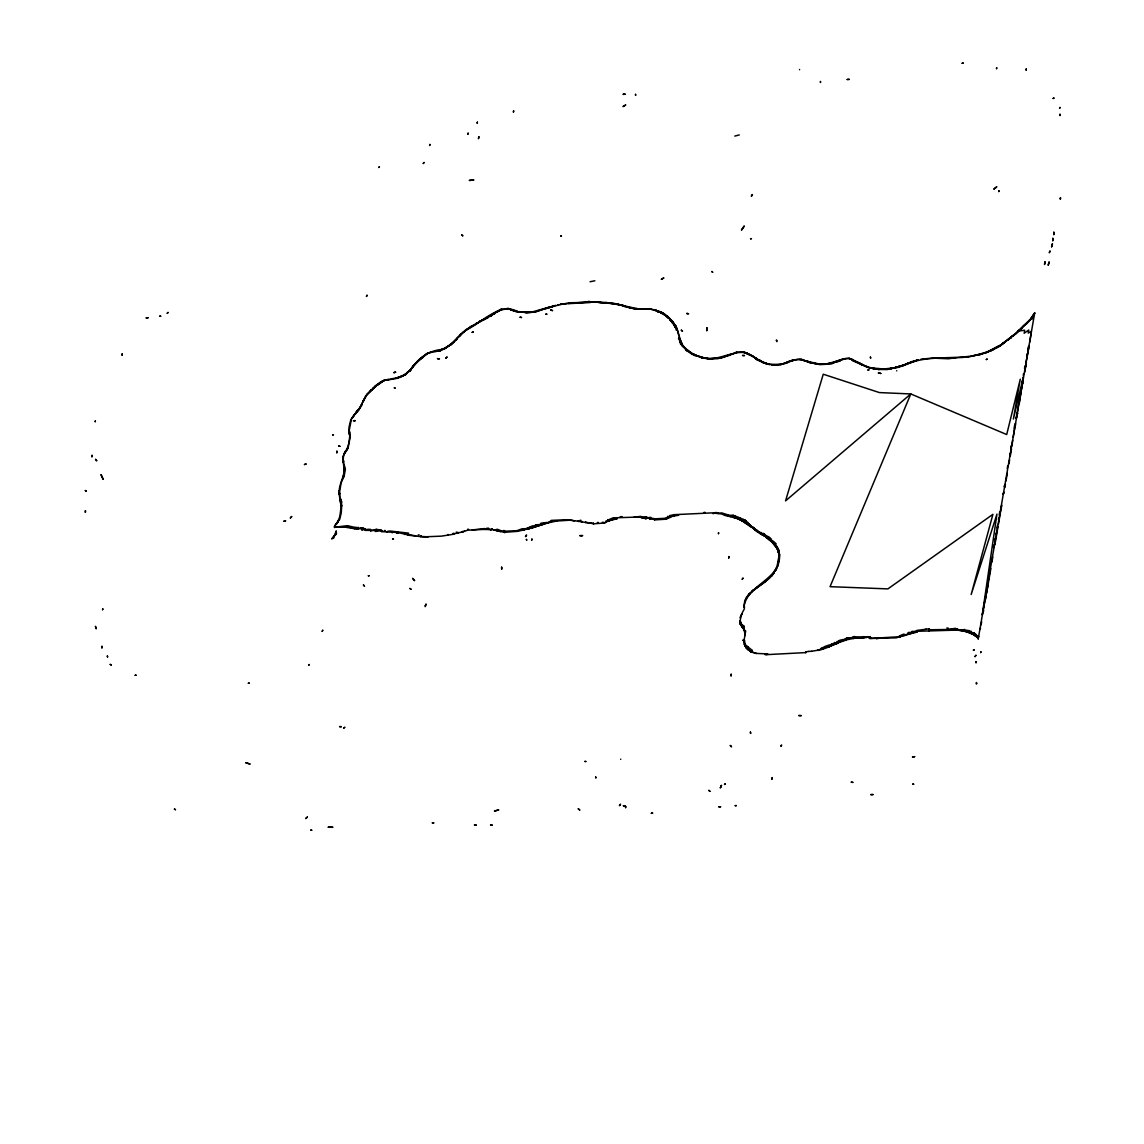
<?xml version="1.0" encoding="UTF-8"?>
<svg xmlns="http://www.w3.org/2000/svg" width="1144" height="1144" viewBox="0 0 1144 1144"><rect width="100%" height="100%" fill="white"/><g stroke="black" fill="none" stroke-linecap="round" stroke-linejoin="round"><path stroke-width="1.5" d="M744.458 632.06L743.686 625.797L741.984 625.21L740.754 622.264L740.583 624.653L739.853 622.536C742.041 608.679 744.758 611.454 744.429 606.62L744.129 606.091C748.176 582.339 785.957 578.95 778.592 549.435L775.961 545.96L775.689 543.5L773.945 542.056L772.443 542.556L764.349 535.292L763.034 535.206L762.533 533.476L756.613 530.959L753.724 527.67L751.365 527.312L738.609 518.389L735.134 517.617L734.949 515.958L733.132 515.286L724.695 515.329L721.635 513.971L711.926 512.898L673.859 514.686L669.755 515.629L669.669 516.559L678.649 515.301M743.757 607.149L744.844 600.428L747.003 596.41M336.422 533.619L336.236 530.845L333.519 538.381L332.704 537.794L331.731 538.981L336.422 533.619L335.478 533.619M339.182 490.762C339.768 481.61 345.788 474.374 344.215 465.079L345.345 469.526L344.115 476.333L341.112 482.797L339.482 492.835L340.24 493.393C339.01 495.895 340.712 506.964 341.198 499.427L340.426 498.827L340.197 500.514M340.397 501.329L339.911 499.842M355.67 413.813L354.726 414.6L360.489 406.606L365.665 396.038L371.471 390.19C375.618 385.328 381.61 379.98 388.617 379.35M370.856 530.659L376.533 529.372L380.409 529.987L380.409 530.816L375.632 531.445L374.588 530.53L364.979 530.301L366.151 530.187M742.613 625.725L744.201 630.473L743.757 629.801M372.315 389.375L373.459 387.759M747.003 597.025L752.566 590.719L764.507 582.41L771.371 575.318L772.086 575.661L775.046 570.398L773.644 573.516L769.168 578.392L748.805 594.136M743.857 640.74L743.857 641.527L745.702 630.916L744.901 631.13L744.229 628.914M343.086 456.685L344.115 470.656L344.573 468.926M741.069 623.78L742.585 627.713L743.543 626.569L741.913 626.755L742.67 625.096L741.269 625.482L742.585 627.713M744.744 632.06L745.03 635.535M765.407 581.652L767.624 579.207M779.007 553.238L778.563 550.235M334.62 527.527L334.348 526.44L337.437 522.636L339.825 516.573L341.799 501.644L341.012 501.043M412.655 366.752L411.082 369.569L407.536 372.386L410.124 370.642L412.655 366.752C419.662 357.214 429.615 350.565 441.455 349.521C452.552 346.089 458.086 334.491 467.481 329.358C482.711 321.779 500.714 301.401 518.418 312.055L533.161 311.683L553.682 305.92M770.084 577.534L770.713 576.776M1016.001 333.633L1016.673 333.061L1013.041 336.036L1030.229 319.29L1034.777 312.855L1030.201 319.962L1023.58 325.983M1023.079 326.397L1022.521 327.07M744.058 641.341L744.015 641.998C743.042 641.87 746.946 651.036 744.773 643.214L744.558 640.225M353.896 415.415L352.18 417.76L355.055 413.771L352.609 417.717M916.73 632.117L912.812 633.118L911.868 631.445L957.142 630.087L973.944 632.818L974.288 635.32L977.476 636.679L978.263 638.695L1034.491 314.071L1032.374 316.802M345.631 451.308L345.745 450.793C349.149 446.532 349.849 436.608 349.778 433.791L350.121 436.665A17.832 4.404 87 0 0 349.764 439.096L348.062 448.119L342.986 456.284M412.655 367.453L413.985 365.15L409.724 370.685M773.644 573.516L773.673 572.772M746.431 521.836L745.974 520.734L743.357 521.235L739.753 519.805L738.652 517.331L734.949 515.958M418.747 360.875L427.956 352.981L419.505 359.388L413.971 365.894M962.819 631.173L965.522 630.115L969.354 630.687L970.369 633.247L974.788 634.391L974.817 633.547L972.257 633.776L960.645 629.944L956.942 630.215L956.827 629.372L929.929 629.758L928.842 630.659M1027.841 322.379L1021.134 328.457L1021.749 327.899M854.482 636.536L853.081 638.481L842.213 639.682L839.067 640.611L838.924 642.256L833.661 643.185L835.349 643.915L838.967 642.656L836.922 641.498L842.227 641.412L850.407 638.466L863.877 637.952L854.454 637.537L854.482 636.536L852.466 637.608L846.431 637.894L848.405 639.553L849.449 638.652M1003.774 493.707L1004.046 492.163M557.071 520.935L551.351 522.15L550.178 521.292L551.265 520.391L566.337 519.719L574.531 520.835L571.228 520.134L552.194 521.264L533.547 527.498L517.56 531.345L504.061 532.332L505.147 532.489L493.479 529.743L484.026 529.4L467.61 530.201L462.119 532.074L464.507 531.116M675.589 325.597L667.395 316.044L660.431 311.683L657.471 311.797L660.374 312.441C662.419 312.512 665.779 314.142 665.679 315.958L668.21 316.759L668.239 318.118L671.614 320.248L671.599 321.721L676.361 326.927L680.78 341.141L679.007 337.022L678.506 338.881L681.538 342.771L682.296 344.587L681.452 344.759L690.49 352.752L700.557 357.185C715.858 362.791 730.473 350.765 744.73 352.624L743.4 351.809M811.725 651.236L821.006 649.721L837.951 643.114M336.236 523.623L334.677 526.297L335.106 525.296M500.371 309.652L492.606 314.614M532.16 527.727L538.338 525.668M543.672 524.066L547.247 523.18L547.132 522.436L540.883 523.194L541.841 524.781M694.022 354.869L686.371 350.579L682.296 344.587M775.961 545.96L777.834 550.378L774.645 543.471M912.726 632.489L908.708 632.418L907.592 633.233L908.894 634.219L899.942 636.707L870.598 638.409L870.284 637.694L869.54 638.495L896.295 637.851L912.726 632.489L917.13 632.217M341.127 506.549L340.426 502.087L340.74 502.788M751.694 591.977L752.209 590.819M844.186 640.354L845.373 638.752L847.375 638.81M753.238 652.237L756.384 653.496L751.536 652.109L747.718 649.463L744.916 645.688L744.773 643.214M1005.962 481.023L1007.292 473.373M750.779 651.751L748.634 649.392M765.279 536.007L766.308 537.594L764.349 535.292M352.137 417.603L350.879 420.034L352.18 417.76M750.664 651.422L751.78 652.137L752.323 650.478L745.387 644.716M752.609 590.461L753.31 589.889M981.123 624.838L981.652 621.75M1012.683 440.197L1011.982 445.931M349.778 432.89L349.835 432.089M739.539 518.103L740.554 518.003L740.497 519.733L741.426 518.718L743.285 519.39L743.443 521.693M971.356 633.647L971.184 631.402L968.539 632.489L966.423 631.13M978.263 638.695L977.476 636.679L978.492 636.25L973.358 634.691L973.001 632.875M674.874 515.558L664.364 518.332L655.441 518.804L646.66 517.603L646.717 516.759L613.012 517.874L605.519 521.421L617.288 518.747L617.116 518.003L611.911 518.818M829.128 646.746L831.574 644.072L834.705 644M344.287 471.214L343.157 477.291M375.532 529.472L376.462 530.273L376.533 529.372M343.372 460.846L343.786 466.394M915.929 631.345L916.945 630.415L927.255 629.057L929.057 629.014L929.214 630.816M344.058 453.739L345.302 451.294M358.487 409.909L358.973 408.98L356.013 413.041M667.524 517.446L667.61 516.502L669.669 516.559M974.788 634.391L975.703 634.262L975.246 635.921L977.419 637.423M345.731 451.537L348.062 448.119M1022.679 384.026L1023.079 381.753M1004.832 487.544L1005.433 484.112M871.328 638.209L869.226 637.494L870.369 636.593L863.834 637.866M1024.524 368.439L1024.867 366.109M620.706 759.359L620.734 759.13M741.441 614.514L739.996 617.774M1000.6 512.112L1001.129 509.023M1023.551 373.673L1023.265 375.332M766.551 537.694L768.925 537.094L769.054 539.525L773.129 541.341L773.129 543.2L775.16 546.088M995.923 534.134L996.024 533.09M768.196 363.863L769.469 364.521L762.59 362.033L768.982 364.45L781.495 364.264L775.36 365.108L765.736 363.635L757.042 359.802C753.696 355.827 747.204 352.667 741.484 351.98L742.656 351.723L735.764 352.381L737.251 352.295L721.735 357.786L707.779 358.601L701.015 357.428L711.153 358.973L718.146 358.644L727.813 355.527M1024.724 372.186L1026.382 362.577M608.765 521.178L608.722 519.633L613.012 519.605M742.427 521.192L745.101 520.019L745.259 522.451L748.519 523.537L756.57 531.259L761.933 534.677L763.591 533.504L763.72 535.764L755.912 529.586M778.892 554.139L779.679 554.683L777.691 566.28L776.032 570.141L774.302 571.371M994.894 544.744L996.024 538.209M840.082 640.511L840.039 642.242L838.924 642.256M856.813 361.933L853.953 360.389L852.852 360.832L868.367 367.624L883.754 368.997L898.598 367.353L918.246 359.831M853.61 638.609L853.581 636.622M616.873 518.618L616.03 518.532M778.849 555.684L778.592 552.08M926.054 629.128L925.553 629.457M678.349 332.675L675.561 325.525L673.945 325.425L673.258 322.279L669.984 319.562M700.557 357.185L691.748 354.168L690.99 352.895L692.62 353.668M740.454 622.093L740.554 621.321M339.482 492.835L339.31 494.394L338.996 493.193M341.084 512.398C341.641 513.113 341.098 507.292 342.127 505.419L341.355 504.819M494.422 313.37L494.079 314.271L496.696 311.44L497.74 311.954M1026.811 356.914L1027.326 353.51M1027.827 350.093L1028.342 346.675M899.985 366.366L907.95 363.22M996.295 536.665L998.026 526.669M1019.361 403.217L1023.337 377.148L1013.398 419.019L1020.276 379.164L1006.706 434.548L910.81 393.951L879.393 392.578L823.251 374.217L785.556 500.872L910.81 393.951L830.043 586.672L887.901 588.888L992.92 514.328L971.17 594.522L996.953 514.114L982.253 614.914L988.087 584.541L986.557 593.421M998.44 519.548L998.626 518.361M529.057 528.571L532.561 527.784L532.461 526.984M656.055 310.482L653.896 309.81L658.815 311.511L650.178 308.937L634.834 308.966L614.614 303.46L595.824 302.173M835.349 643.915L836.893 643.572M1031.502 318.361L1034.576 313.385M775.06 571.142L775.689 568.968M1016.515 417.274L1017.302 412.669L1017.445 413.985M341.327 512.541L339.739 519.233L336.222 524.152L337.28 522.508M359.13 409.266L360.002 407.393L359.659 408.022M411.425 368.139L412.498 367.238M771.399 539.982L769.798 537.809L767.324 538.038L767.052 536.422L764.464 534.262L762.104 534.777L761.732 533.762M773.501 573.387L772.844 574.331M1011.081 445.874L1010.738 448.191M1014.127 428.242L1014.599 425.554M1018.761 401.415L1019.032 399.871M987.043 585.528L986.743 587.115M987.715 581.624L988.273 578.435M994.05 544.901L993.521 547.576M999.77 511.726L999.241 514.8M1002.787 494.222L1002.916 493.464M1007.235 468.497L1007.678 465.923M1009.68 454.325L1009.837 453.41M1023.337 377.148L1016.187 418.561L1017.645 413.17M1031.087 332.847L1029.9 341.856M983.368 611.84L983.654 610.181M763.277 362.09L759.845 360.546L762.805 362.262M345.045 451.723L344.444 453.539M1001.801 505.205L1001.272 508.293M349.549 434.634L349.32 429.901L351.237 420.034M902.959 365.479L912.383 362.076C937.322 353.853 968.754 362.233 993.721 349.392L999.127 346.489L1020.276 330.073L1018.231 331.074M739.853 622.536L740.311 623.909L739.753 620.977M659.502 311.726L654.926 309.924M1033.475 315.958L1033.733 314.643M361.847 404.762L360.489 406.606L367.095 393.979L380.695 382.153M1026.054 362.033L1029.3 345.674M992.777 557.028L991.919 561.99M672.572 321.364L670.727 321.049L671.027 319.877L669.226 317.803L661.189 313.127L661.489 312.298L667.781 316.888M672.329 323.18L673.673 323.423L672.472 322.436M681.452 344.759L680.566 344.044L680.78 341.141M767.624 579.736L769.883 577.348M1004.117 486.572L1004.26 485.814M413.113 366.08L420.377 358.715M674.631 326.884L675.818 326.512L674.631 326.884L675.089 325.068L673.945 325.425M680.137 341.169L679.836 342.557L681.538 342.771M547.39 307.822L534.706 312.055L527.784 312.455L516.087 311.583L507.764 308.451L499.999 309.781L501.544 309.466L500.643 309.466M435.249 351.108L439.525 351.094L444.373 348.806L451.022 344.716L457.943 337.509M781.495 364.264L797.826 359.044L818.074 363.778L825.596 364.035L835.449 362.176L830.901 364.007L820.062 364.621L808.98 362.405L801.1 359.402M446.589 347.29L452.309 343.157M757.342 587.158L758.443 586.329M985.484 599.556L986.028 596.482M481.61 320.506L465.751 329.958L458.401 337.366M1016.515 416.13L1017.302 412.669M776.433 567.281L775.46 570.413M1009.609 459.931L1008.951 463.749M376.104 385.313L366.151 395.638M685.385 348.705L682.353 345.56M702.445 357.672L694.58 354.826M337.437 522.636L337.766 521.235L336.879 523.48M675.689 327.041L676.147 329.944L677.448 330.03M375.404 386.229L383.74 380.509L395.681 378.693L404.189 375.275L407.436 372.272M750.407 592.878L749.778 593.822M481.667 320.706L494.494 313.127M410.124 370.642L411.211 368.783M903.831 365.537L905.161 364.636M985.055 353.224L999.298 345.631M1000.385 512.941L998.412 524.395M1022.207 381.467L1022.407 380.695M442.985 349.263L451.651 344.201L456.928 339.053M338.467 520.263L338.052 521.878M391.906 378.778L398.67 377.406L405.319 374.417L411.082 369.569M658.615 311.225L662.161 312.698M746.517 646.288L746.174 647.833M1013.198 437.122L1015.429 423.409L1015.472 425.439M985.313 352.824L994.922 348.162M990.847 568.511L988.287 583.411M361.89 528.299L363.821 528.256L357.958 528.213L358.201 527.312L357.357 529.214L344.73 527.098L334.391 527.212M727.77 515.858L727.427 515.229L732.131 516.344L733.132 515.286L733.175 516.959L735.249 517.946L724.695 515.329M422.779 356.785L422.493 357.872L424.067 355.77M1026.125 364.078L1024.666 369.469L1025.725 366.395M776.647 548.434L777.176 546.446L775.131 546.003M749.291 593.779L747.847 595.481M773.987 364.621L771.928 365.065L780.866 364.607L792.034 360.317M756.813 531.402L756.47 529.786M977.92 638.238L978.706 636.422M746.431 598.312L746.632 597.583M969.483 632.846L970.226 631.402L970.612 633.304L972.386 634.148M669.755 515.629L670.184 517.303L665.622 519.233L654.54 519.905L653.496 518.976L649.821 519.247L649.434 517.374L645.931 518.69L640.997 517.517L646.145 518.504M759.573 585.542L760.703 584.684M1002.573 343.443L1000.199 345.888L1014.656 334.234M407.092 372.572L410.01 370.427M1009.938 338.224L1011.096 337.394M687.372 350.622L687.372 349.778M784.226 363.363L787.63 362.848M1017.931 331.26L1017.087 332.589L1018.918 330.187M456.828 338.624L462.648 332.632L473.144 325.311M900.585 365.951L891.934 368.597L877.963 369.426L887.272 369.555L891.691 368.354L890.132 368.439M982.882 353.21L969.082 356.942L959.158 357.643M475.432 323.752L477.548 322.794M746.26 521.85L751.422 526.126M991.448 350.593L997.025 346.832M1027.426 322.808L1032.574 317.303L1032.317 318.861L1031.059 318.418M403.103 375.432L405.762 374.56L407.536 372.386M1007.678 339.882L1009.351 338.538M590.547 522.951L593.808 523.695L574.474 520.72M721.735 357.786L720.72 357.886L721.893 357.314M360.131 407.865L361.118 406.234M359.802 408.251L358.901 409.824M754.611 589.203L756.427 587.487L756.599 588.188M361.061 528.342L357.357 529.214M758 359.802L752.166 355.841M1034.662 312.855L1033.961 314.4M466.495 329.586L468.883 327.928M470.384 327.227L485.285 318.733M1023.637 325.797L1025.253 324.581M645.931 518.69L646.117 517.188M767.066 363.706L764.65 362.719M365.951 530.473L364.779 529.386L362.005 529.915L360.546 527.97M521.135 311.84L527.227 312.812L535.306 311.969L549.62 307.064M1000.657 345.13L1013.255 335.378M426.855 353.739L426.083 354.24L428.414 352.709M546.689 308.594L545.288 308.565M1026.297 323.68L1026.54 323.981M342.871 458.043L342.914 462.319L343.729 461.189M462.962 332.561L465.98 329.815M469.927 327.098L471.342 326.097M1011.482 448.877L1010.281 456.113M745.101 520.019L743.357 521.235L745.387 522.808M1021.721 328.557L1022.236 327.37M1000.771 507.679L1001.529 505.877M606.477 302.974L620.963 304.947M785.027 363.577L786.557 362.376M973.859 355.57L979.879 354.797L985.971 352.152M995.094 347.962L993.721 349.392M760.574 360.603L756.084 359.059L755.741 357.943L761.032 361.404M765.565 363.549L766.48 363.234L765.636 363.42M380.652 530.287L382.325 530.859C380.866 533.133 381.996 529.429 380.409 529.987M683.94 347.69L683.94 346.703L683.068 346.975M416.788 362.691L417.017 361.647M380.952 530.273L381.753 531.631L395.996 532.418L397.039 533.347L399.899 532.947L409.609 535.349L423.237 536.879L441.47 536.136L454.282 534.134L454.168 533.376L453.153 533.962M756.813 530.301L760.874 534.019L761.103 532.475M350.793 419.791L349.02 427.098L349.206 432.217M373.459 388.288L375.332 386.071M431.174 351.637L429.4 352.795L440.569 350.636M854.697 637.008L868.396 636.707L868.41 637.48L869.297 636.693M512.212 310.31L510.396 309.867L516.587 311.611L515.172 310.911M735.063 353.096L727.798 355.655M853.739 360.818C849.491 355.941 840.711 359.345 835.392 362.005M980.537 627.927L980.208 629.429M499.971 310.496L496.653 311.726M599.699 302.574L605.877 302.388L612.841 303.732M395.781 378.264L400.386 377.291L405.319 374.417M799.584 69.727L799.556 69.512M1023.265 326.24L1022.593 326.969M376.462 530.273L377.162 529.758M649.821 519.247L650.736 517.303L648.662 518.418M913.498 361.618L916.802 360.031M866.351 637.551L867.166 637.079M735.049 517.932L735.192 516.316M741.484 626.154L741.984 625.21M462.076 531.96L453.768 533.948L453.124 533.261M483.983 319.476L490.132 316.059M794.251 359.716L791.877 361.089M794.479 360.06L801.572 359.445M362.963 401.187L366.352 395.738M610.596 302.974L637.337 308.708M741.498 614.728L742.256 613.37M885.141 368.926L882.11 369.04M343.944 453.696L343.272 458.472M377.277 385.299L384.312 380.366M490.247 316.43L491.319 315.272M1004.761 342.599L1005.104 341.584M744.286 628.07L743.643 629.229L742.942 628.313L743.686 625.797M805.705 651.837L805.805 652.595L805.705 651.837L808.651 651.408M852.738 637.122L853.438 637.723M773.344 543.686L772.443 542.556L773.129 541.341M831.159 645.874L833.604 644.215L833.733 644.916M895.623 367.324L903.474 365.108M901.315 365.937L902.759 365.865M965.164 357.2L963.62 356.957M805.805 652.595L766.766 654.64L764.921 654.554L767.71 653.653L766.766 654.64L766.666 653.882L756.356 653.41M777.92 548.019L777.82 548.834M921.034 359.13L932.517 358.101L948.505 358.787L955.454 357.714M779.207 550.979L778.864 550.464M817.674 650.207L829.071 646.546M547.018 308.136L563.134 303.818L587.172 302.045M665.493 518.532L665.193 519.19L668.082 518.16L667.61 516.502M491.405 315.558L492.635 314.686M606.12 522.164L604.032 523.108L610.796 519.719M835.449 362.176C839.71 362.133 842.928 358.444 836.965 361.361M843.171 640.511L840.039 642.242M987.201 352.395L987.429 351.666M543.986 308.952L544.315 308.794M560.088 304.39L573.216 302.602M776.847 567.238L778.907 556.484M1028.899 320.692L1029.814 320.477M445.888 348.319L446.231 347.275M450.507 344.973L450.85 344.058M1019.004 330.473L1019.99 329.372M826.611 363.992L838.523 360.589M459.673 336.207L460.117 334.649L461.261 333.833L461.218 334.548M818.074 363.778L817.03 363.792M896.71 370.713L896.739 370.87M472.286 529.915L484.656 528.557L484.026 529.4M770.026 540.526L770.527 539.31L770.899 541.255M839.524 642.227L839.067 640.611M482.167 320.134L485.056 319.333M746.689 522.179L747.161 523.866L756.327 530.316M773.945 542.056L773.129 543.2C775.804 543.5 772.715 543.715 772.2 541.684L770.527 540.24L771.528 539.21M947.561 629.701L955.068 628.342L957.828 629.071L956.084 630.129M844.83 640.368L846.417 640.097M498.255 530.845L500.286 531.674L503.975 530.444L504.962 531.231L516.931 530.687L522.107 528.771L529.472 528.614L527.198 527.727M478.349 322.365L479.765 321.35M607.764 519.648L608.594 520.734L607.636 521.321M974.974 635.635L975.703 634.262M543.986 523.366L544.101 524.109L538.323 525.84L539.753 524.924M970.469 633.061L971.113 632.203M862.962 365.022L869.883 367.996L879.307 369.455M863.749 365.236L860.345 363.463L863.091 364.85L861.933 364.993M762.834 535.263L763.591 533.504M840.654 360.403L843.428 358.901L849.248 358.415L860.345 363.463M747.704 522.179L746.961 523.852M740.554 518.003L738.624 519.319L735.849 517.674M967.996 356.685L967.066 357.1M968.439 631.831L969.354 630.687M335.707 532.961L335.793 532.246M728.299 514.986L721.607 512.869L717.831 513.442M990.018 350.75L991.019 350.65M751.536 652.109L752.323 650.478M868.41 637.48L869.226 637.494M354.154 415.301L353.467 416.244M440.154 350.021L444.373 348.806M635.02 516.931L634.091 517.102L640.955 516.373L641.841 517.26M842.799 359.573L845.073 358.658M768.925 537.094L768.082 538.81M483.941 529.329L489.589 529.1L490.633 530.015L492.435 528.742M742.313 520.491L743.285 519.39M971.184 631.402L970.369 633.247M745.974 520.734L744.372 522.222M713.012 513.642L715.844 512.455L718.718 513.227M513.499 310.153L514.156 310.553M997.725 346.475L999.127 346.489M973.944 632.818L973.101 634.505M775.689 543.5L774.216 544.53L773.93 542.914M747.933 646.832L746.903 648.705L745.659 647.132M398.155 377.463L398.999 377.162L396.997 377.792L397.326 378.478M764.464 534.262L763.548 535.235L764.292 536.136M961.675 630.458L960.889 630.501L964.578 629.443L963.591 630.473M767.209 538.181L768.039 536.422L767.052 536.422M769.798 537.809L768.339 539.038L767.924 537.194M867.509 366.952L871.37 367.882M790.59 360.903L787.172 362.248M975.675 635.978L976.633 635.02M605.905 302.645L606.191 302.631M898.283 366.781L899.756 366.337M335.478 535.192L334.12 535.521M749.706 650.764L749.449 650.107M548.233 522.908L551.351 522.15M420.32 536.65L421.106 535.664L420.534 536.436L428.285 536.836M1003.66 342.7L1005.976 341.026M532.16 311.869L532.718 311.812M901.329 636.021L900.385 636.879L899.227 636.05L903.474 634.176L906.591 634.934M528.299 527.756L532.489 525.882L536.579 525.868L535.635 524.953L534.534 525.897M334.806 526.025L334.935 527.441M723.737 356.928L724.195 357.428M480.551 320.878L478.893 321.707M498.784 311.325L499.27 310.038M825.139 648.391L824.195 646.746L829.414 644.901L831.588 645.831M371.943 389.861L370.356 390.433L371.028 390.032M995.823 348.377L1000.185 345.002M358.558 410.324L356.713 411.568M1002.973 343.057L1002.501 344.201M1010.896 338.095L1010.166 337.695L1010.181 338.481L1012.34 336.007M818.947 364.407L819.719 363.849M740.668 520.263L741.298 519.791L741.655 520.792M1001.901 343.786L1001.372 345.073M499.856 309.838L499.199 310.639M586.658 522.379L589.06 523.065M912.197 361.504L905.619 364.278M792.52 360.288L788.659 361.533M375.632 531.445L375.461 530.659M875.532 369.14L876.304 368.668M876.576 638.824L876.204 638.195L878.163 638.581M780.866 364.607L782.024 363.906M724.581 356.47L725.939 356.17M527.784 312.455L528.542 312.026M929.514 629.243L929.285 629.271M382.325 381.166L385.399 379.779M753.724 527.67L752.895 527.084M914.17 360.889L911.997 361.676M890.976 368.74L892.077 368.125M540.054 310.367L542.127 309.538M356.184 412.483L357.6 410.582L357.6 411.411M895.966 367.624L897.182 366.967M778.749 553.524L779.021 552.38M332.704 537.794L333.118 536.965M909.208 363.334L911.139 361.976M420.692 358.286L422.594 357.157M1019.733 330.373L1021.349 328.485L1020.148 330.845L1024.652 330.201L1024.18 333.247L1028.742 330.03L1028.213 333.076L1031.359 331.317M357.958 528.213L356.041 527.384L351.465 528.171L351.322 527.298L346.589 526.683L334.892 527.27M679.979 341.87L681.023 342.185M725.553 356.528L728.142 355.412M780.98 364.164L785.699 363.249M620.22 304.819L619.49 305.005L620.977 304.819M799.67 359.23L802.673 359.645M987.458 351.952L989.088 351.051M694.422 355.527L695.881 355.67M867.052 367.067L863.934 365.308M680.566 344.044L681.509 342.685M547.876 308.251L555.541 305.334M392.206 532.832L392.106 532.046M861.432 364.521L859.187 362.934M686.371 350.579L687.53 350.093L688.774 351.537M400.414 376.519L402.044 376.076M691.748 354.168L693.621 354.082M757.042 359.802L758.443 360.045M834.677 362.005L836.278 361.375M872.257 368.282L874.259 368.454M673.158 323.938L674.088 323.58L672.701 321.907M512.669 310.424L510.424 309.094M808.98 362.405L817.688 363.863M363.863 400.414L363.406 401.215M730.272 354.54L729.557 355.484M541.183 309.767L539.253 310.296M670.727 321.049L671.986 321.164M768.253 538.752L769.826 540.254M504.904 531.974L503.946 531.545L504.962 531.231M491.448 528.885L490.704 529.743M747.876 647.604L746.574 648.405M701.015 357.428L702.202 357.014M654.74 310.439L655.827 310.081M762.476 362.591L763.806 362.791M404.819 534.477L404.704 533.676M578.163 521.521L578.077 520.763M581.996 522.079L581.896 521.292M748.934 594.594L748.276 595.38M669.712 517.46L670.884 517.202M779.207 551.608C777.305 551.294 778.706 553.653 778.635 551.823M668.239 318.118L669.226 317.803M850.45 359.245L849.062 358.401L851.122 358.916M744.244 644.286L744.801 645.03M442.299 349.192L443.357 348.906M839.968 360.203L842.699 359.287M334.677 527.212L347.533 525.668L355.226 527.513M832.546 362.848L832.031 363.549M661.189 313.127L662.648 313.37M669.841 320.248L671.242 320.477M745.959 521.55L745.144 522.722M665.679 315.958L666.909 316.173M769.669 538.581L769.197 539.768M344.115 476.333L343.586 476.562M961.718 629.629L960.889 630.501M619.29 304.39L617.96 304.275M667.367 317.388L668.411 317.546M759.73 361.204L760.86 360.875M552.695 306.091L551.98 306.778M907.707 363.392L907.035 364.207M957.843 629.901L956.827 629.372M521.721 530.358L524.224 530.015L523.037 529.586M734.806 136.079L739.281 134.949M655.569 309.981L647.99 308.851M682.196 346.26L683.883 346.432M962.104 357.443L963.391 357.128M510.467 309.252L508.551 308.465M538.08 310.653L537.365 311.382M857.657 362.162L856.613 361.69L859.273 363.206M978.563 354.454L977.848 355.183M713.899 512.755L713.255 513.513M805.676 361.147L803.345 359.817M441.713 349.306L442.971 349.149M917.302 359.96L916.558 360.646M894.279 367.639L896.796 367.338M851.365 359.144L853.281 360.489M756.084 359.059L757.399 359.302M590.061 281.739L594.866 280.78M912.812 633.118L908.479 634.219M625.139 306.463L622.851 306.034L633.318 308.551L648.419 309.252M751.422 651.579L752.251 651.408M743.8 352.266L752.966 356.399M771.156 575.847L772.086 575.661M839.181 360.331L840.382 360.846M485.671 319.047L486.2 318.504M977.863 638.08L978.12 638.81M756.484 358.773L751.579 355.555M521.95 311.954L519.09 311.64M992.52 350.035L993.035 349.32M1032.86 316.53L1033.332 316.059M391.691 378.95L384.355 380.494M948.033 629.028L947.246 629.829M487.33 317.732L488.331 317.589M481.924 320.263L482.925 320.12L481.224 320.577M731.717 353.882L732.703 354.325M755.483 358.501L756.956 358.63M830.387 645.817L831.102 645.716M660.374 312.441L661.489 312.298L660.588 311.954M758.872 360.517L760.031 360.374M454.297 341.727L453.596 342.557M569.283 520.22L568.282 519.791M749.763 354.84L750.55 355.069M596.853 302.173L598.741 302.216M685.699 349.177L687.816 350.808M639.196 309.009L644.701 308.952M354.411 528.728L354.24 527.985L357.643 529.086M549.091 522.093L546.904 523.137M557.829 304.933L558.772 304.847M486.6 528.328L488.531 528.142M741.426 518.718L739.639 519.147L739.982 519.905M773.415 543.8L774.302 544.816M573.087 302.731L594.051 302.016L607.879 303.046M384.284 530.587L385.271 530.487M418.175 534.977L419.162 534.877M579.937 520.377L580.923 520.277M703.989 512.426L704.976 512.34M826.712 363.863L818.403 364.078M690.004 352.738L691.176 352.638L688.473 350.765M760.831 533.047L760.145 533.562M906.077 634.906L904.632 635.606M456.656 339.339L456.013 340.14M370.527 390.962L369.455 391.892M604.003 523.037L593.622 523.809L593.45 523.022M946.846 628.042L948.047 627.97M958.157 357.729L956.141 357.8M564.936 303.761L565.88 303.703M947.203 358.258L948.161 358.215M873.129 368.911L879.107 369.012M620.105 516.745L622.107 516.645M597.368 522.479L598.369 522.436M693.564 354.754L695.552 355.026M761.561 361.919L762.791 361.847L761.947 361.99M367.653 529.3L370.613 529.372M732.131 516.344L733.318 517.317M602.359 522.308L603.403 522.293M467.61 529.286L468.625 529.272M588.073 302.03L600.614 302.188M535.635 524.953L541.741 524.238M863.42 636.607L865.322 637.036M348.848 431.646L349.277 434.677M457.243 532.932L458.444 533.147L458.258 532.403M339.039 493.765L339.725 497.526M734.848 516.974L734.105 517.617M365.78 528.857L364.335 528.7M938.38 358.129L939.381 358.215M860.131 363.72L860.931 363.806M843.657 358.658L844.687 359.102M500.886 309.366L501.973 308.952M560.574 304.375L561.304 304.39M485.485 318.647L486.472 318.061M746.203 353.038L751.679 355.841M456.227 532.174L457.257 532.203M650.049 309.195L651.065 309.238M690.876 353.453L693.064 354.34M547.647 307.636L548.434 307.679M407.293 373.144L406.12 373.931M666.494 316.673L668.582 317.574M701.186 356.871L698.341 356.17M633.275 308.051L632.661 307.865M415.758 535.921L406.62 534.162M873.272 368.339L874.474 368.897L873.43 368.225M622.179 305.09L623.723 305.534M550.15 521.993L550.936 522.064M821.649 649.349L820.963 648.534L822.05 647.633L826.168 647.475M806.22 361.061L810.052 362.005L808.107 361.733M826.183 646.732L828.242 646.689M813.842 363.077L815.086 363.706M979.736 354.139L980.537 354.225M516.387 311.139L520.32 312.269M381.624 381.653L382.554 381.124M860.989 364.321L862.361 365.05M703.045 357.4L704.418 358.115M636.393 308.551L637.179 308.651M852.209 360.103L855.011 361.261M507.764 308.451L508.98 309.08M629.6 307.378L630.759 307.979M834.691 643.214L835.878 644.029M607.621 520.577L608.594 520.734M973.272 634.448L974.288 635.32M623.037 305.477L624.181 306.063M487.616 317.503L488.502 317.102M671.742 515.644L672.972 516.545M706.935 357.972L708.179 358.644M762.59 362.033L763.563 362.219M402.488 375.675L402.431 376.362M866.78 366.509L867.724 366.723M686.486 349.864L687.53 350.093M792.721 360.074L794.694 359.659M823.008 648.448L824.109 648.705M805.505 360.617L807.578 361.804M951.679 357.915L953.51 358.344M830.558 646.288L829.371 646.002L829.543 646.76M864.964 365.837L865.851 366.051M801.901 359.988L803.803 360.474M755.741 357.943L753.052 356.513M524.109 312.155L526.211 312.77M809.266 361.718L810.238 362.476M909.694 633.29L910.767 633.662M746.446 352.953L747.575 353.911M693.85 354.354L694.723 354.697M517.56 531.345L517.932 530.802M749.12 354.397L749.978 354.74M1008.679 339.739L1008.15 340.125M412.355 368.011L411.84 368.268M954.382 357.815L955.497 358.286M747.618 353.739L746.789 353.053M751.722 355.727L752.466 356.07M447.79 535.049L448.062 534.462M409.824 371.156L409.323 371.414M978.149 637.065L977.476 636.679L977.877 637.994M684.97 347.933L686.958 350.064M775.732 545.488L774.688 544.573L774.874 545.388M684.155 347.204L684.927 348.148M495.352 530.23L497.411 531.145L497.297 530.358M627.684 306.635L628.986 307.65M530.358 526.798L531.345 527.57M831.574 644.072L832.56 644.887M501.086 530.716L497.268 529.257L493.851 530.344M691.191 353.053L690.49 352.752M737.723 518.346L738.624 519.319L738.609 518.389M834.834 642.37L835.706 643.371M669.412 318.304L670.627 319.791L670.212 319.062M847.447 637.837L848.305 638.895M590.29 302.531L568.396 303.632M852.58 360.117L852.037 359.302M386.772 532.132L387.244 531.445A18.104 11.869 9.8 0 1 390.175 531.045L408.58 533.161L407.764 534.949M775.575 546.003L776.719 548.176M747.718 649.463L746.889 646.803M659.816 311.983L657.943 311.182M741.069 625.396L740.583 624.653L741.269 625.482M748.576 650.235L747.761 648.662M678.235 332.961L678.678 335.235M649.649 518.418L650.064 519.176M746.817 353.539L745.43 352.381M683.511 346.417L682.496 345.088M675.718 326.297L676.133 327.027M767.324 538.038L767.052 537.437M351.666 528.128L351.322 527.298M778.449 552.638L777.763 549.763M748.491 354.497L747.976 353.582M764.85 363.277L764.535 362.863M771.599 541.655L771.399 540.955L771.514 541.741M444.773 348.877L443.586 348.634M745.273 646.446L745.03 646.017M405.762 374.56L404.604 374.417M751.822 355.655L752.109 356.513M759.344 360.589L758.972 359.716M1002.959 343.529L1003.517 342.771M976.876 637.065L976.504 636.007M685.628 348.334L686.1 349.421M739.996 623.451L740.668 624.696M742.828 627.698L743.443 628.356M757.199 530.988L757.414 531.803M439.325 350.264L439.525 351.094M754.411 528.914L754.625 529.786M750.392 650.822L750.593 651.651M490.833 315.544L491.019 316.273M730.229 515.815L730.401 516.559M772.2 541.684L772.4 542.542M736.736 517.731L736.951 518.647M357.028 527.427L357.243 528.414M421.178 357.929L421.335 358.658M370.527 530.115L370.727 531.016M971.985 633.175L972.185 634.048M758.157 531.703L758.329 532.475M654.368 519.104L654.54 519.905M898.455 366.609L898.598 367.353M481.081 320.649L481.224 321.378M361.533 405.534L361.676 404.504M766.165 536.765L766.308 537.594M609.981 520.663L609.852 519.862L609.566 520.663M827.298 646.832L827.427 647.633M462.419 531.417L462.533 532.174M361.876 529.043L362.005 529.915M1009.137 338.524L1009.251 339.296M585.656 521.907L585.771 522.736M535.721 526.841L535.592 526.011L535.306 526.798M817.974 649.706L818.06 650.493M746.002 522.465L746.088 523.251M360.002 407.393L360.088 408.222M776.218 546.746L776.29 547.49M755.44 529.686L755.512 530.516M754.74 528.571L754.811 529.443M753.681 528.285L753.753 529.114M417.66 361.132L417.703 361.919M929.057 629.014L929.114 629.972M645.831 516.802L645.874 517.846M846.317 638.709L846.331 639.567M342.971 461.518L342.986 462.376M995.123 538.338A28.643 20.478 -17.5 0 1 994.594 541.427M997.325 525.682A26.727 19.062 -18 0 1 996.982 527.999M338.939 493.05A17.803 3.804 84.2 0 1 339.139 490.619M808.665 651.465A17.803 11.826 5.4 0 1 811.739 651.293M101.945 646.36L101.93 647.876L101.945 646.36M1052.78 238.367L1052.752 240.683L1052.78 238.367M1053.853 232.232L1053.81 234.549L1053.853 232.232M964.478 649.22L964.478 649.22M122.179 353.911L122.136 355.198L122.179 353.911M478.492 138.538L478.85 136.737L478.492 138.538M706.849 327.713L706.749 330.645L706.849 327.713M336.908 451.222L336.837 452.767L336.908 451.222M501.701 569.083L501.644 567.181L501.701 569.083M85.442 510.696L85.371 512.24L85.442 510.696M750.435 732.088L750.621 733.39L750.435 732.088M625.568 806.42L625.639 807.621L625.568 806.42L623.423 805.776L625.568 806.42M531.131 103.217L531.131 103.217M718.561 532.761L718.489 533.647L718.561 532.761M526.712 540.111L526.397 539.41L526.712 540.111M1060.402 198.384L1060.331 199.27L1060.502 197.655L1060.402 198.384M996.653 67.739L996.567 68.64L996.653 67.739M731.073 675.303L730.987 676.104L731.231 673.988L731.073 675.303M1026.297 68.926L1026.168 70.099L1026.297 68.926M425.411 605.405L425.253 606.678L426.083 603.975L425.411 605.405M92.149 455.383L91.92 456.742L92.149 455.383M1051.222 257.943L1051.222 257.943M102.617 609.681L102.803 608.908L102.617 609.681M1049.105 262.09L1048.233 265.122L1049.105 262.09M1052.423 243.758L1051.622 246.789L1052.423 243.758M998.898 190.776L998.784 191.52L998.898 190.776M980.894 651.78L980.694 652.552L980.894 651.78M1044.758 263.149L1044.543 264.493L1045.044 261.633L1044.758 263.149M95.352 420.906L95.224 421.664L95.352 420.906M976.604 683.311L976.476 684.083L976.361 682.539L976.604 683.311M513.642 110.882L513.442 112.026L513.642 110.882M429.858 144.473L429.672 145.445L429.858 144.473M772.243 777.634L771.943 779.107L772.243 777.634M477.377 122.179L477.177 123.137L477.377 122.179M729.057 556.599L728.699 558.015L729.057 556.599M807.707 244.687L807.707 244.687M930.959 640.568L930.959 640.568M468.125 133.204L467.882 134.177L468.125 133.204M531.931 539.096L531.631 540.24L531.931 539.096M366.995 295.295L366.523 296.425L366.995 295.295M1049.949 251.137L1049.377 252.595L1049.949 251.137M1060.016 107.479L1059.601 108.251L1060.016 107.479M974.173 649.921L973.43 650.149L974.173 649.921M371.7 668.697L371.7 668.697M652.909 523.995L652.909 523.995M322.722 630.287L322.222 631.359L322.722 630.287M975.904 655.326L975.031 656.599L975.904 655.326M751.88 195.424L751.322 196.325L752.437 194.566L751.88 195.424M781.238 745.645L780.851 746.274L781.652 745.03L781.238 745.645M742.613 228.371L741.455 230.13L744.286 225.954L742.613 228.371M526.025 535.778L525.482 536.607L526.597 534.992L526.025 535.778M742.971 578.192L742.241 579.25L742.971 578.192M619.905 804.961L619.419 805.676L620.534 804.175L619.905 804.961M720.977 786.886L720.305 787.744L720.977 786.886M1004.604 232.804L1004.604 232.804M424.024 162.534L423.28 163.478L424.024 162.534M1033.075 317.174L1032.389 317.918L1033.075 317.174M357.185 411.225L355.627 412.87L357.185 411.225M307.378 817.045L305.82 818.503L307.378 817.045M1053.924 98.084L1053.152 98.455L1053.924 98.084M168.011 312.469L167.267 313.299L168.011 312.469M291.663 516.559L290.39 517.946L291.663 516.559M397.926 532.246L397.183 533.061L397.926 532.246M378.736 167.453L379.393 166.924L378.736 167.453M721.521 785.442L720.691 786.271L721.521 785.442M446.947 357.1L445.845 358.201L446.947 357.1M309.338 664.564L308.737 665.093L309.338 664.564M996.667 186.887L993.979 189.003L996.667 186.887M725.167 783.94L724.552 784.412L725.167 783.94M344.716 727.355L343.615 728.099L344.716 727.355M623.823 106.077L623.022 106.592L625.768 104.962L623.823 106.077M912.025 368.897L912.025 368.897M531.888 602.273L531.888 602.273M987.1 359.116L986.3 359.545L987.1 359.116M663.692 278.035L661.418 279.236L663.692 278.035M333.419 434.677L332.761 434.992L333.419 434.677M306.034 464.021L304.49 464.536L306.034 464.021M972.843 361.347L972.843 361.347M395.009 372.258L393.779 372.715L395.781 372.229L395.009 372.258M473.187 332.017L472.186 332.375L473.187 332.017M81.467 533.033L81.467 533.033M868.897 369.855L867.967 370.027L868.897 369.855M498.598 809.995L494.523 810.996L498.598 809.995M914.614 756.656L912.526 757.071L914.614 756.656M136.022 675.217L135.164 675.275L136.022 675.217M736.865 526.111L736.865 526.111M751.422 238.638L750.607 238.796L751.422 238.638M651.923 813.184L651.15 813.341L652.752 813.069L651.923 813.184M248.362 683.225L249.378 683.24L248.362 683.225M588.659 301.573L587.687 301.759L589.503 301.458L588.659 301.573M354.54 420.592L353.367 420.792L355.355 420.72L354.54 420.592M284.713 521.078L283.741 521.249L285.728 520.935L284.713 521.078M789.174 799.413L789.174 799.413M392.606 539.124L393.45 539.11L392.606 539.124M963.319 63.192L962.161 63.249L963.319 63.192M881.895 370.227L881.895 370.227M736.364 805.591L735.234 805.691L736.364 805.591M148.091 317.717L146.232 317.918L148.091 317.717M472.329 180.123L469.269 180.437L473.931 180.066L472.329 180.123M719.576 806.792L718.704 806.892L720.734 806.734L719.576 806.792M849.191 79.379L847.232 79.479L849.191 79.379M584.913 761.446L585.799 761.489L584.913 761.446M368.368 575.775L369.126 575.761L368.368 575.775M623.809 94.28L622.965 94.337L625.396 94.237L623.809 94.28M1058.229 192.02L1058.229 192.02M125.411 350.722L125.411 350.722M873.001 794.565L870.827 794.622L873.001 794.565M581.724 535.621L579.736 535.678L582.696 535.621L581.724 535.621M744.458 355.541L742.585 355.498L744.458 355.541M330.759 827.241L328.013 827.241L332.918 827.284L330.759 827.241M432.99 822.851L432.16 822.851L433.962 822.865L432.99 822.851M546.775 314.157L545.903 314.142L546.775 314.157M341.327 726.669L339.611 726.64L341.327 726.669M801.186 715.629L798.884 715.558L801.186 715.629M111.297 664.936L110.224 664.435L111.297 664.936M476.219 825.124L474.503 825.038L476.219 825.124M744.358 641.026L742.899 640.268L744.358 641.026M687.501 313.527L686.657 313.485L688.645 313.813L687.501 313.527M913.641 784.241L912.697 784.169L913.641 784.241M310.739 830.186L311.697 830.272L310.739 830.186M852.795 782.382L851.308 782.224L852.795 782.382M160.689 316.216L159.831 316.144L160.689 316.216M492.149 825.11L490.59 824.924L492.149 825.11M438.409 358.758L437.408 358.63L439.468 358.916L438.409 358.758M880.808 373.444L878.42 373.016L880.808 373.444M339.882 446.289L338.638 446.031L339.882 446.289M521.492 317.517L520.091 317.188L521.492 317.517M394.351 387.859L395.095 388.059L394.351 387.859M552.495 310.567L550.621 310.024L552.495 310.567M1049.048 110.811L1049.048 110.811M514.328 97.812L514.328 97.812M249.907 764.02L245.703 762.662L249.907 764.02M711.897 271.557L712.64 272.272L711.897 271.557M86.3 491.205L85.342 490.547L86.3 491.205M175.447 809.666L174.431 809.065L175.447 809.666M561.404 236.236L560.76 235.807L561.404 236.236M280.452 711.797L280.452 711.797M364.45 586.071L363.463 585.042L364.45 586.071M579.708 809.952L578.292 808.851L579.708 809.952M410.953 589.231L409.995 588.488L410.953 589.231M462.748 235.778L461.804 234.963L462.748 235.778M709.909 791.348L708.908 790.39L709.909 791.348M682.439 331.202L681.366 330.173L682.439 331.202M870.398 357.114L870.655 358.029L870.398 357.114M730.802 746.074L730.172 745.402L731.531 746.86L730.802 746.074M414.543 580.551L412.741 578.449L414.543 580.551M96.682 460.689L95.581 459.402L96.682 460.689M682.239 344.73L681.667 343.543L682.239 344.73M308.451 524.738L308.451 524.738M820.448 81.524L820.505 82.411L820.448 81.524M635.506 94.366L635.635 95.238L635.506 94.366M103.089 479.164L101.087 474.76L103.089 479.164M379.894 388.116L379.894 388.116M732.646 747.046L732.646 747.046M95.481 626.454L96.153 628.628L95.481 626.454M738.538 730.515L738.538 730.515M341.727 510.753L341.727 510.753M776.619 340.683L776.418 339.954L776.805 341.656L776.619 340.683M107.565 656.999L107.364 656.055L107.565 656.999M595.852 777.834L595.681 776.962L595.852 777.834M1060.045 115.487L1059.945 114.286L1060.045 115.487M976.032 662.691L975.904 661.618L976.032 662.691M777.777 564.721L777.777 564.721"/></g></svg>
